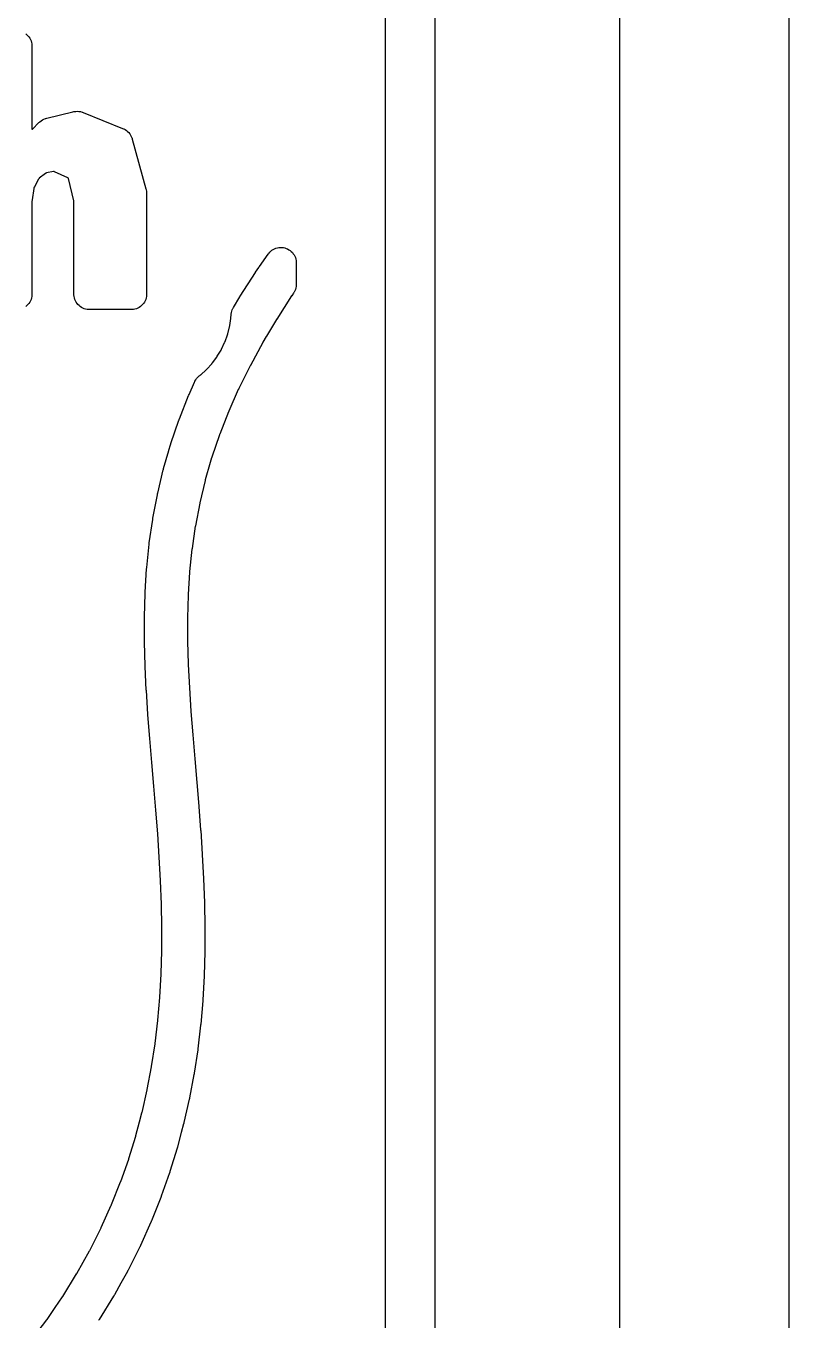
# Model space of a CAD drawing. Header units: metres. Extents: x -22.9 to 22.9, y 1.9 to 79.7.
# Drawn here: x 17.94 to 22.9, y 40 to 48.41 of the extents above; entities that cross this region are included whole.
import ezdxf

# ---------------------------------------------------------------- set-up
doc = ezdxf.new("R2010")
doc.units = ezdxf.units.M

msp = doc.modelspace()

# ---------------------------------------------------------------- linework, layer by layer
at = {"layer": 'MARKING'}
for points in [[(20.6, 54.8), (20.6, 38.2), (20.5829, 37.9389), (20.5319, 37.6824), (20.4478, 37.4346), (20.3321, 37.2), (20.1867, 36.9825), (20.0142, 36.7858), (19.8175, 36.6133), (19.6, 36.4679), (19.3654, 36.3522), (19.1176, 36.2681), (18.8611, 36.2171), (18.6, 36.2), (-18.6, 36.2)], [(-18.5895, 36.52), (18.5895, 36.52), (18.8192, 36.5351), (19.0346, 36.5779), (19.2426, 36.6485), (19.4397, 36.7457), (19.6223, 36.8677), (19.7875, 37.0125), (19.9323, 37.1777), (20.0543, 37.3603), (20.1515, 37.5574), (20.2221, 37.7654), (20.2649, 37.9808), (20.28, 38.2105), (20.28, 54.7895)], [(17.9431, 48.3584), (17.9507, 48.3522), (17.9576, 48.3452), (17.9638, 48.3376), (17.9693, 48.3295), (17.9739, 48.3208), (17.9777, 48.3118), (17.9805, 48.3024), (17.9824, 48.2927), (17.9834, 48.283), (17.9835, 48.2806), (17.9836, 48.2757), (17.9836, 47.7405), (17.9836, 47.739), (17.9838, 47.7373), (17.9852, 47.7384), (17.9862, 47.7394), (18.0293, 47.7812), (18.0332, 47.7848), (18.0351, 47.7865), (18.0434, 47.793), (18.0523, 47.7986), (18.0618, 47.8032), (18.0717, 47.8068), (18.0742, 47.8076), (18.0793, 47.809), (18.2501, 47.8514), (18.2552, 47.8525), (18.2577, 47.853), (18.268, 47.8544), (18.2784, 47.8548), (18.2888, 47.8541), (18.2991, 47.8523), (18.3091, 47.8494), (18.3115, 47.8486), (18.3164, 47.8467), (18.5726, 47.7438), (18.5773, 47.7417), (18.5796, 47.7407), (18.5886, 47.7359), (18.5971, 47.7303), (18.605, 47.7238), (18.6122, 47.7165), (18.6186, 47.7086), (18.6241, 47.7), (18.6288, 47.691), (18.6325, 47.6815), (18.6333, 47.6791), (18.6348, 47.6742), (18.7239, 47.3518), (18.725, 47.3474), (18.7255, 47.3452), (18.7271, 47.3364), (18.7279, 47.3274), (18.728, 47.3252), (18.7281, 47.3207), (18.7281, 46.6689), (18.728, 46.664), (18.7279, 46.6616), (18.7269, 46.6519), (18.725, 46.6422), (18.7221, 46.6328), (18.7184, 46.6238), (18.7137, 46.6151), (18.7083, 46.607), (18.7021, 46.5994), (18.6951, 46.5924), (18.6875, 46.5862), (18.6794, 46.5808), (18.6707, 46.5761), (18.6617, 46.5724), (18.6523, 46.5695), (18.6426, 46.5676), (18.6329, 46.5667), (18.6305, 46.5665), (18.6256, 46.5664), (18.3588, 46.5664), (18.3539, 46.5665), (18.3516, 46.5667), (18.3418, 46.5676), (18.3322, 46.5695), (18.3228, 46.5724), (18.3137, 46.5761), (18.3051, 46.5808), (18.2969, 46.5862), (18.2893, 46.5924), (18.2824, 46.5994), (18.2762, 46.607), (18.2707, 46.6151), (18.2661, 46.6238), (18.2623, 46.6328), (18.2595, 46.6422), (18.2576, 46.6519), (18.2566, 46.6616), (18.2565, 46.664), (18.2564, 46.6689), (18.2564, 47.2643), (18.2563, 47.2662), (18.2557, 47.2711), (18.2553, 47.2731), (18.2201, 47.4181), (18.2197, 47.4197), (18.219, 47.4216), (18.2173, 47.4226), (18.2158, 47.4233), (18.1301, 47.4625), (18.1285, 47.4632), (18.1264, 47.4639), (18.1243, 47.4637), (18.1226, 47.4634), (18.078, 47.4541), (18.0765, 47.4538), (18.0747, 47.4533), (18.073, 47.4522), (18.0718, 47.4513), (18.0313, 47.4194), (18.03, 47.4183), (18.0285, 47.4169), (18.0273, 47.4152), (18.0264, 47.4137), (17.9975, 47.3604), (17.9968, 47.3591), (17.9961, 47.3574), (17.9957, 47.3557), (17.9954, 47.3542), (17.9844, 47.2791), (17.984, 47.2755), (17.9837, 47.2719), (17.9836, 47.2682), (17.9836, 46.6689), (17.9835, 46.664), (17.9834, 46.6616), (17.9824, 46.6519), (17.9805, 46.6422), (17.9777, 46.6328), (17.9739, 46.6238), (17.9693, 46.6151), (17.9638, 46.607), (17.9576, 46.5994), (17.9507, 46.5924), (17.9431, 46.5862)], [(17.9681, 39.8573), (18.0795, 40.005), (18.0801, 40.0059), (18.0808, 40.0068), (18.0814, 40.0077), (18.1344, 40.0849), (18.1814, 40.1541), (18.182, 40.155), (18.1826, 40.1559), (18.1832, 40.1568), (18.2739, 40.3035), (18.2745, 40.3045), (18.2751, 40.3054), (18.2756, 40.3064), (18.3171, 40.3807), (18.3574, 40.4529), (18.3579, 40.4538), (18.3584, 40.4548), (18.3589, 40.4558), (18.4324, 40.6018), (18.4329, 40.6029), (18.4334, 40.6039), (18.4339, 40.605), (18.499, 40.751), (18.4994, 40.7518), (18.4997, 40.7527), (18.5001, 40.7535), (18.5594, 40.9008), (18.5598, 40.9018), (18.5602, 40.9028), (18.5606, 40.9039), (18.612, 41.0498), (18.6124, 41.0508), (18.6127, 41.0518), (18.613, 41.0528), (18.6577, 41.1991), (18.658, 41.2), (18.6583, 41.201), (18.6585, 41.202), (18.682, 41.2914), (18.6822, 41.292), (18.6976, 41.3493), (18.6978, 41.3502), (18.698, 41.3512), (18.6983, 41.3521), (18.7316, 41.4988), (18.7318, 41.4997), (18.732, 41.5007), (18.7322, 41.5016), (18.7599, 41.6486), (18.76, 41.6494), (18.7602, 41.6503), (18.7603, 41.6512), (18.7827, 41.7985), (18.7828, 41.7994), (18.7829, 41.8002), (18.783, 41.801), (18.8004, 41.9488), (18.8004, 41.9496), (18.8005, 41.9504), (18.8006, 41.9512), (18.8133, 42.0994), (18.8133, 42.1001), (18.8134, 42.1008), (18.8134, 42.1016), (18.8218, 42.2502), (18.8218, 42.2509), (18.8218, 42.2516), (18.8219, 42.2522), (18.8262, 42.4014), (18.8262, 42.402), (18.8262, 42.4026), (18.8262, 42.4033), (18.8268, 42.5529), (18.8268, 42.5535), (18.8268, 42.554), (18.8268, 42.5546), (18.8242, 42.7047), (18.8241, 42.7057), (18.8185, 42.8571), (18.8185, 42.8579), (18.8103, 43.0098), (18.8102, 43.0105), (18.8, 43.1625), (18.7881, 43.3164), (18.7752, 43.471), (18.7619, 43.6256), (18.7619, 43.6257), (18.7489, 43.7801), (18.7489, 43.7807), (18.7368, 43.9358), (18.7368, 43.9363), (18.7367, 43.9373), (18.7367, 43.938), (18.7265, 44.0919), (18.7264, 44.0926), (18.7263, 44.094), (18.7263, 44.095), (18.7186, 44.2488), (18.7186, 44.2493), (18.7185, 44.2499), (18.7185, 44.2504), (18.7185, 44.2518), (18.7184, 44.2523), (18.7184, 44.2528), (18.7184, 44.2534), (18.714, 44.4063), (18.714, 44.407), (18.714, 44.4076), (18.714, 44.4083), (18.7139, 44.41), (18.7139, 44.4106), (18.7139, 44.4113), (18.7139, 44.412), (18.7135, 44.5645), (18.7135, 44.5653), (18.7135, 44.5661), (18.7136, 44.5668), (18.7136, 44.5689), (18.7136, 44.5696), (18.7136, 44.5704), (18.7136, 44.5712), (18.718, 44.7234), (18.718, 44.7243), (18.718, 44.7252), (18.7181, 44.7261), (18.7182, 44.7284), (18.7182, 44.7293), (18.7183, 44.7301), (18.7183, 44.731), (18.728, 44.8829), (18.7281, 44.8839), (18.7282, 44.8849), (18.7283, 44.8859), (18.7285, 44.8884), (18.7286, 44.8894), (18.7286, 44.8904), (18.7287, 44.8913), (18.7444, 45.043), (18.7445, 45.0441), (18.7447, 45.0451), (18.7448, 45.0462), (18.7451, 45.0489), (18.7453, 45.0499), (18.7454, 45.051), (18.7456, 45.052), (18.7677, 45.2035), (18.7679, 45.2046), (18.768, 45.2057), (18.7682, 45.2068), (18.7687, 45.2096), (18.7689, 45.2107), (18.7691, 45.2118), (18.7693, 45.2128), (18.7983, 45.3643), (18.7985, 45.3654), (18.7987, 45.3665), (18.7989, 45.3676), (18.7995, 45.3704), (18.7998, 45.3715), (18.8, 45.3726), (18.8003, 45.3737), (18.8364, 45.5252), (18.8366, 45.5262), (18.8369, 45.5273), (18.8371, 45.5283), (18.8378, 45.531), (18.8381, 45.5321), (18.8384, 45.5331), (18.8387, 45.5342), (18.8718, 45.6508), (18.872, 45.6514), (18.8724, 45.6527), (18.8726, 45.6535), (18.883, 45.6879), (18.8833, 45.6889), (18.8836, 45.6898), (18.8839, 45.6908), (18.8847, 45.6933), (18.885, 45.6942), (18.8853, 45.6952), (18.8856, 45.6961), (18.938, 45.8479), (18.9383, 45.8489), (18.9387, 45.8499), (18.9391, 45.8509), (18.94, 45.8535), (18.9404, 45.8545), (18.9407, 45.8554), (18.9411, 45.8564), (19.0008, 46.0083), (19.0011, 46.0092), (19.0015, 46.0101), (19.0019, 46.011), (19.0028, 46.0133), (19.0032, 46.0142), (19.0036, 46.0151), (19.004, 46.016), (19.0384, 46.0946), (19.0406, 46.0993), (19.0418, 46.1016), (19.0469, 46.1106), (19.0529, 46.1191), (19.0598, 46.1268), (19.0675, 46.1339), (19.0695, 46.1355), (19.0736, 46.1387), (19.074, 46.1391), (19.076, 46.1406), (19.0779, 46.1421), (19.0797, 46.1437), (19.1143, 46.175), (19.116, 46.1767), (19.1178, 46.1785), (19.1195, 46.1802), (19.1508, 46.2148), (19.1524, 46.2166), (19.1539, 46.2185), (19.1554, 46.2205), (19.1832, 46.2579), (19.1846, 46.2599), (19.186, 46.2619), (19.1873, 46.264), (19.2113, 46.304), (19.2125, 46.3061), (19.2136, 46.3083), (19.2147, 46.3105), (19.2346, 46.3526), (19.2356, 46.3549), (19.2366, 46.3571), (19.2375, 46.3594), (19.2532, 46.4033), (19.2539, 46.4056), (19.2546, 46.408), (19.2553, 46.4103), (19.2666, 46.4555), (19.2672, 46.4579), (19.2676, 46.4603), (19.2681, 46.4628), (19.2749, 46.5089), (19.2752, 46.5113), (19.2754, 46.5137), (19.2756, 46.5162), (19.2763, 46.5296), (19.2766, 46.5346), (19.2769, 46.537), (19.2784, 46.5468), (19.2808, 46.5565), (19.2842, 46.5658), (19.2884, 46.5747), (19.2896, 46.5769), (19.2921, 46.5812), (19.3334, 46.6492), (19.3337, 46.6497), (19.334, 46.6503), (19.3343, 46.6508), (19.3351, 46.6521), (19.3354, 46.6526), (19.3358, 46.6531), (19.3361, 46.6536), (19.4342, 46.8069), (19.4346, 46.8075), (19.4354, 46.8088), (19.4359, 46.8096), (19.4569, 46.8411), (19.4573, 46.8417), (19.4576, 46.8422), (19.458, 46.8428), (19.459, 46.8442), (19.4594, 46.8448), (19.4597, 46.8453), (19.4601, 46.8459), (19.5168, 46.9265), (19.5197, 46.9304), (19.521, 46.932), (19.5273, 46.9394), (19.5344, 46.9461), (19.542, 46.9521), (19.5502, 46.9574), (19.5589, 46.9618), (19.5679, 46.9653), (19.5773, 46.968), (19.5868, 46.9697), (19.5965, 46.9705), (19.6062, 46.9704), (19.6159, 46.9693), (19.6254, 46.9673), (19.6347, 46.9643), (19.6436, 46.9605), (19.6521, 46.9559), (19.6602, 46.9504), (19.6676, 46.9442), (19.6745, 46.9372), (19.6806, 46.9297), (19.6859, 46.9216), (19.6905, 46.913), (19.6942, 46.904), (19.697, 46.8947), (19.6988, 46.8851), (19.6998, 46.8754), (19.6999, 46.8733), (19.7, 46.8685), (19.7, 46.7337), (19.6999, 46.7288), (19.6998, 46.7264), (19.6988, 46.7167), (19.6969, 46.7071), (19.6941, 46.6978), (19.6904, 46.6887), (19.6858, 46.6801), (19.6846, 46.678), (19.682, 46.6739), (19.6702, 46.6562), (19.6697, 46.6555), (19.5728, 46.504), (19.5725, 46.5035), (19.5722, 46.503), (19.5719, 46.5025), (19.506, 46.394), (19.5057, 46.3934), (19.5054, 46.3929), (19.505, 46.3924), (19.4837, 46.3552), (19.4834, 46.3547), (19.4831, 46.3542), (19.4828, 46.3536), (19.4018, 46.2043), (19.4015, 46.2035), (19.4011, 46.2028), (19.4007, 46.2021), (19.3263, 46.0535), (19.3259, 46.0528), (19.3256, 46.0521), (19.3253, 46.0514), (19.3238, 46.0482), (19.3236, 46.0477), (19.3234, 46.0473), (19.3232, 46.0468), (19.2615, 45.9061), (19.2611, 45.9052), (19.2608, 45.9043), (19.2604, 45.9034), (19.2028, 45.7568), (19.2024, 45.7558), (19.2021, 45.7548), (19.2017, 45.7538), (19.1512, 45.6075), (19.1509, 45.6065), (19.1506, 45.6056), (19.1503, 45.6046), (19.1413, 45.5745), (19.141, 45.5738), (19.1089, 45.4605), (19.1086, 45.4595), (19.1083, 45.4584), (19.108, 45.4574), (19.0734, 45.3119), (19.0731, 45.3108), (19.0729, 45.3097), (19.0727, 45.3086), (19.0449, 45.1632), (19.0447, 45.1622), (19.0445, 45.1611), (19.0443, 45.16), (19.023, 45.0144), (19.0229, 45.0134), (19.0228, 45.0123), (19.0226, 45.0113), (19.0075, 44.8653), (19.0074, 44.8643), (19.0074, 44.8633), (19.0073, 44.8623), (18.9979, 44.7156), (18.9979, 44.7147), (18.9978, 44.7138), (18.9978, 44.713), (18.9936, 44.5654), (18.9936, 44.5646), (18.9935, 44.5638), (18.9935, 44.5631), (18.9939, 44.4145), (18.9939, 44.4138), (18.9939, 44.4132), (18.994, 44.4125), (18.9983, 44.2629), (18.9983, 44.2624), (18.9983, 44.2619), (18.9983, 44.2613), (19.0059, 44.1107), (19.0059, 44.1099), (19.016, 43.9577), (19.016, 43.9571), (19.0279, 43.8044), (19.0409, 43.6498), (19.0542, 43.4952), (19.0542, 43.495), (19.0671, 43.3406), (19.0671, 43.34), (19.0791, 43.1848), (19.0792, 43.1844), (19.0792, 43.1835), (19.0793, 43.1829), (19.0896, 43.0289), (19.0897, 43.0283), (19.0897, 43.0271), (19.0898, 43.0263), (19.0981, 42.8724), (19.0981, 42.8718), (19.0982, 42.8703), (19.0982, 42.8693), (19.104, 42.7155), (19.104, 42.7147), (19.104, 42.713), (19.1041, 42.7118), (19.1068, 42.558), (19.1068, 42.5575), (19.1068, 42.5569), (19.1068, 42.5564), (19.1069, 42.5549), (19.1069, 42.5544), (19.1069, 42.5538), (19.1069, 42.5533), (19.1062, 42.4003), (19.1062, 42.3997), (19.1062, 42.3991), (19.1062, 42.3985), (19.1062, 42.3969), (19.1061, 42.3963), (19.1061, 42.3956), (19.1061, 42.395), (19.1017, 42.2422), (19.1017, 42.2416), (19.1016, 42.2409), (19.1016, 42.2402), (19.1015, 42.2385), (19.1015, 42.2378), (19.1015, 42.2371), (19.1014, 42.2364), (19.0929, 42.0838), (19.0928, 42.0831), (19.0928, 42.0824), (19.0927, 42.0816), (19.0926, 42.0797), (19.0925, 42.079), (19.0925, 42.0783), (19.0924, 42.0775), (19.0794, 41.9251), (19.0793, 41.9243), (19.0792, 41.9235), (19.0792, 41.9227), (19.079, 41.9207), (19.0789, 41.9199), (19.0788, 41.9191), (19.0787, 41.9184), (19.0608, 41.7661), (19.0607, 41.7652), (19.0606, 41.7644), (19.0605, 41.7636), (19.0602, 41.7614), (19.0601, 41.7606), (19.06, 41.7597), (19.0599, 41.7589), (19.0368, 41.6068), (19.0367, 41.6059), (19.0365, 41.605), (19.0364, 41.6041), (19.036, 41.6018), (19.0358, 41.601), (19.0357, 41.6001), (19.0355, 41.5992), (19.0069, 41.4472), (19.0067, 41.4463), (19.0065, 41.4453), (19.0063, 41.4444), (19.0058, 41.442), (19.0057, 41.4411), (19.0055, 41.4402), (19.0052, 41.4393), (18.9707, 41.2874), (18.9705, 41.2864), (18.9702, 41.2855), (18.97, 41.2845), (18.9694, 41.282), (18.9692, 41.2811), (18.9689, 41.2801), (18.9687, 41.2792), (18.953, 41.2211), (18.9287, 41.1282), (18.9284, 41.1272), (18.9281, 41.1263), (18.9279, 41.1253), (18.9272, 41.1228), (18.9269, 41.1218), (18.9266, 41.1209), (18.9263, 41.1199), (18.8799, 40.9681), (18.8796, 40.9671), (18.8793, 40.9661), (18.879, 40.9651), (18.8781, 40.9625), (18.8778, 40.9615), (18.8774, 40.9605), (18.8771, 40.9595), (18.8236, 40.8078), (18.8232, 40.8068), (18.8229, 40.8058), (18.8225, 40.8047), (18.8215, 40.8021), (18.8211, 40.801), (18.8207, 40.8), (18.8203, 40.799), (18.7591, 40.6472), (18.7587, 40.6463), (18.7584, 40.6453), (18.758, 40.6444), (18.7569, 40.6418), (18.7565, 40.6411), (18.7562, 40.6403), (18.7559, 40.6396), (18.6883, 40.488), (18.6878, 40.4869), (18.6873, 40.4859), (18.6868, 40.4848), (18.6855, 40.4821), (18.685, 40.481), (18.6845, 40.48), (18.684, 40.4789), (18.6077, 40.3272), (18.6072, 40.3263), (18.6067, 40.3253), (18.6062, 40.3243), (18.6049, 40.3218), (18.6044, 40.3209), (18.6039, 40.3199), (18.6033, 40.319), (18.5616, 40.2442), (18.5186, 40.1672), (18.518, 40.1662), (18.5175, 40.1652), (18.5169, 40.1643), (18.5154, 40.1618), (18.5149, 40.1608), (18.5143, 40.1599), (18.5137, 40.1589), (18.4198, 40.007), (18.4192, 40.0061), (18.4186, 40.0052), (18.418, 40.0043), (18.4165, 40.0019)]]:
    msp.add_lwpolyline(points, dxfattribs=at)
at = {"layer": 'OUTLINE'}
msp.add_lwpolyline([(-22.9, 1.9), (22.9, 1.9), (22.9, 79.7), (-22.9, 79.7)], close=True, dxfattribs=at)
at = {"layer": 'VISIBLE_REF'}
msp.add_lwpolyline([(-21.8, 9), (21.8, 9), (21.8, 71.6), (-21.8, 71.6)], close=True, dxfattribs=at)

doc.saveas('drawing.dxf')
